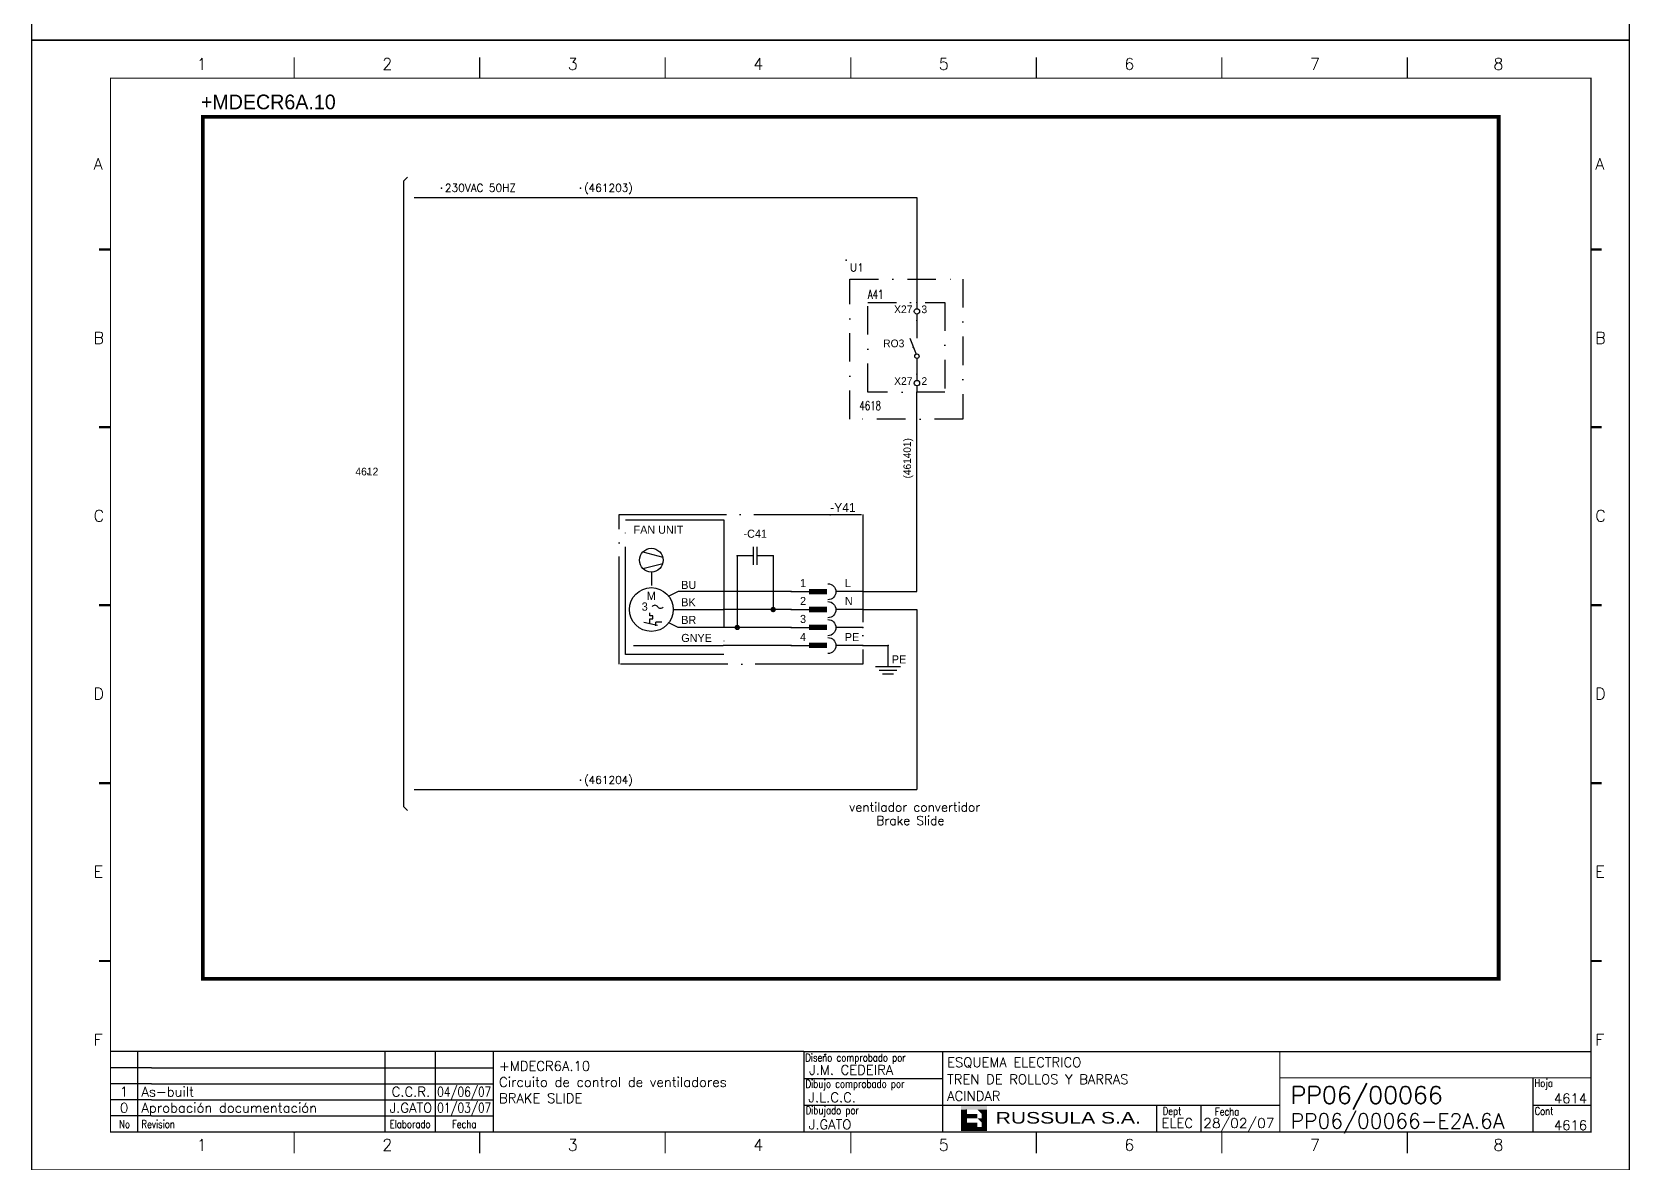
# Model space of a CAD drawing. Extents: x -275 to 145, y -1951 to 425.
# Drawn here: x -275.1 to 144.9, y -463.7 to -166.7 of the extents above; entities that cross this region are included whole.
import ezdxf
from ezdxf.enums import TextEntityAlignment as Align

# ---------------------------------------------------------------- set-up
doc = ezdxf.new("R2010")
doc.units = 0
doc.header["$LTSCALE"] = 15
doc.header["$MEASUREMENT"] = 0
doc.header["$PDSIZE"] = 2
for name, pattern in [('DASHDOT', [1, 0.5, -0.25, 0, -0.25]), ('SOSED_FRAMEDOT', [2.5, 2, -0.25, 0, -0.25]), ('SOSED_MLINK', [0.375, 0.25, -0.125])]:
    doc.linetypes.add(name, pattern=pattern)
for name, color, linetype in [('1', 7, 'Continuous'), ('10', 5, 'Continuous'), ('102', 7, 'Continuous'), ('2', 7, 'Continuous'), ('8', 1, 'Continuous'), ('9', 6, 'Continuous'), ('DIBUJO', 7, 'Continuous'), ('SOSED_CIRCUIT', 7, 'Continuous'), ('SOSED_DECORATIVE', 4, 'Continuous')]:
    doc.layers.add(name, color=color, linetype=linetype)
doc.styles.add('HELVETICA', font='HELV.SHX')
doc.styles.add('LABEL', font='SIMPLEX', dxfattribs={"width": 0.8, "height": 4})
doc.styles.add('ROMANS', font='ROMANS.shx', dxfattribs={"width": 0.8, "oblique": 15})

# ---------------------------------------------------------------- blocks, each defined once
blk = doc.blocks.new('NOD')
at = {"color": 0, "linetype": 'ByBlock'}
blk.add_point((0, 0), dxfattribs=at)
at = {"color": 0, "linetype": 'ByBlock', "flags": 1}
blk.add_attdef('PINNR', (2, -2), '', height=1.8, dxfattribs=at)
blk = doc.blocks.new('$PP313')
at = {"layer": '2'}
blk.add_blockref('NOD', (0, 0), dxfattribs=at)
at = {"layer": '8'}
blk.add_attdef('1A', (1, -3.325), '', height=2.15, dxfattribs=at)
at = {"layer": '9'}
blk.add_attdef('ID', (1, 1), '', height=2.15, dxfattribs=at)
blk = doc.blocks.new('$070202S')
at = {"layer": '102'}
for p, q in [((0, 0), (0, -5)), ((-2, -5), (-0.23, -9.42)), ((0, -10.62), (0, -15))]:
    blk.add_line(p, q, dxfattribs=at)
blk.add_circle((0, -10), 0.625, dxfattribs=at)
blk.add_point((-1, -7.5), dxfattribs=at)
at = {"layer": '2'}
for p in [(0, 0), (0, -15)]:
    blk.add_blockref('NOD', p, dxfattribs=at)
at = {"layer": '8'}
for tag, p in [('1A', (1, -3.32)), ('2A', (1, -13.32))]:
    blk.add_attdef(tag, p, '', height=2.15, dxfattribs=at)
at = {"layer": '9'}
blk.add_attdef('ID', text='', height=2.15, dxfattribs=at).set_placement((-3.5, -7.5), align=Align.RIGHT)
blk = doc.blocks.new('$$PLU21C')
for p, q in [((0, 2.5), (0, 0.75)), ((0, -0.75), (0, -2.5))]:
    blk.add_line(p, q)
at = {"layer": '2'}
blk.add_circle((0, 0), 0.75, dxfattribs=at)
for p in [(0, 2.5), (0, -2.5)]:
    blk.add_blockref('NOD', p, dxfattribs=at)
at = {"layer": '8'}
blk.add_attdef('*A', (1.25, -0.5), '', height=2.15, dxfattribs=at)
at = {"layer": '9'}
blk.add_attdef('ID', text='', height=2.15, dxfattribs=at).set_placement((-1.25, -0.5), align=Align.RIGHT)
blk = doc.blocks.new('CX030305A')
at = {"color": 0, "linetype": 'ByBlock'}
for p, q in [((0, 0), (7.5, 0)), ((20, 0), (15, 0))]:
    blk.add_line(p, q, dxfattribs=at)
at = {"color": 0, "linetype": 'ByBlock', "const_width": 1.5}
blk.add_lwpolyline([(15, 0), (15, 0), (10, 0)], dxfattribs=at)
at = {"color": 0, "linetype": 'ByBlock'}
blk.add_arc((9.74, -0.05), 2.24, 90, 270, dxfattribs=at)
for p in [(0, 0), (20, 0)]:
    blk.add_blockref('NOD', p, dxfattribs=at)
for tag, p in [('ID4', (13.12, 14.12)), ('ID3', (13.12, 10.88)), ('ID2', (13.12, 7.62)), ('ID1', (13.12, 4.38))]:
    blk.add_attdef(tag, text='', height=2.25, dxfattribs=at).set_placement(p, align=Align.CENTER)
blk.add_attdef('*A', text='', height=2.25, dxfattribs=at).set_placement((6.5, 1), align=Align.RIGHT)
blk = doc.blocks.new('ADOT')
at = {"color": 0, "linetype": 'ByBlock', "const_width": 0.5}
blk.add_lwpolyline([(0, -0.5, 1), (0, 0.5, 1)], format="xyb", close=True, dxfattribs=at)
at = {"color": 0, "linetype": 'ByBlock'}
blk.add_point((0, 0), dxfattribs=at)
blk = doc.blocks.new('CC040201B')
at = {"color": 0, "linetype": 'ByBlock'}
for p, q in [((4.5, 0), (0, 0)), ((4.5, -2.5), (4.5, 2.5)), ((5.5, -2.5), (5.5, 2.5)), ((10, 0), (5.5, 0))]:
    blk.add_line(p, q, dxfattribs=at)
for p in [(0, 0), (10, 0)]:
    blk.add_blockref('NOD', p, dxfattribs=at)
for tag, p in [('ID4', (5, 14.75)), ('ID3', (5, 11.5)), ('ID2', (5, 8.25)), ('ID1', (5, 5))]:
    blk.add_attdef(tag, text='', height=2.25, dxfattribs=at).set_placement(p, align=Align.CENTER)
blk.add_attdef('1A', text='', height=2.25, dxfattribs=at).set_placement((2.75, 1), align=Align.RIGHT)
blk.add_attdef('2A', (7.25, 1), '', height=2.25, dxfattribs=at)
for tag, p in [('REM1', (5, -3.75)), ('REM2', (5, -7))]:
    blk.add_attdef(tag, text='', height=2.25, dxfattribs=at).set_placement(p, align=Align.TOP_CENTER)
blk = doc.blocks.new('$021501')
at = {"layer": '2'}
for p, q in [((0, -6), (0, 0)), ((-3.5, -6), (3.5, -6)), ((-2.5, -7), (2.5, -7)), ((-1.5, -8), (1.5, -8))]:
    blk.add_line(p, q, dxfattribs=at)
blk.add_blockref('NOD', (0, 0), dxfattribs=at)
blk = doc.blocks.new('ANIV')
at = {"color": 0, "linetype": 'ByBlock'}
blk.add_point((0, 0), dxfattribs=at)
for tag, p in [('ID4', (0, 10.5)), ('ID3', (0, 7.25)), ('ID2', (0, 4)), ('ID1', (0, 0.75))]:
    blk.add_attdef(tag, p, '', height=2.5, dxfattribs=at)
for tag, p in [('REM1', (1, -1)), ('REM2', (1, -4.25))]:
    blk.add_attdef(tag, text='', height=2.25, dxfattribs=at).set_placement(p, align=Align.TOP_LEFT)
for tag, p in [('ARTDES1', (1, -7.5)), ('ARTDES2', (1, -10.61)), ('ARTDES3', (1, -13.91)), ('ARTDES4', (1, -17.07))]:
    blk.add_attdef(tag, text='', height=2.25).set_placement(p, align=Align.TOP_LEFT)
blk = doc.blocks.new('A$C4D2D2772')
at = {"linetype": 'SOSED_FRAMEDOT'}
blk.add_lwpolyline([(-66.22, 19.35), (-38.72, 19.35), (-38.72, -18.15), (-66.22, -18.15), (-66.22, 19.35)], close=True, dxfattribs=at)
at = {"layer": 'DIBUJO', "color": 7}
blk.add_line((0, -15.65), (7.03, -15.65), dxfattribs=at)
at = {"layer": 'SOSED_CIRCUIT', "linetype": 'SOSED_FRAMEDOT'}
blk.add_lwpolyline([(0, 20.84), (0, -20.84), (-67.98, -20.84), (-67.98, 20.84)], close=True, dxfattribs=at)
at = {"layer": 'SOSED_DECORATIVE', "color": 4, "linetype": 'ByBlock'}
for p, q in [((-61.36, 10.39), (-55.78, 8.97)), ((-61.36, 5.81), (-55.78, 7.22)), ((-51.47, -0.65), (-54.11, -1.97)), ((-38.97, -0.65), (-51.47, -0.65))]:
    blk.add_line(p, q, dxfattribs=at)
at = {"layer": 'SOSED_DECORATIVE'}
for p, q in [((-59.4, -7.45), (-59.4, -6.62)), ((-58.56, -7.45), (-59.4, -7.45)), ((-59.4, -8.29), (-58.56, -8.29)), ((-59.4, -9.51), (-59.4, -8.29)), ((-58.56, -8.29), (-58.56, -7.45)), ((-61.07, -9.13), (-57.28, -10)), ((-56.05, -9.13), (-57.73, -9.13)), ((-57.73, -10.19), (-57.73, -9.13)), ((-63.97, -15.65), (-38.97, -15.65))]:
    blk.add_line(p, q, dxfattribs=at)
at = {"layer": 'SOSED_DECORATIVE', "linetype": 'Continuous'}
for points in [[(-35, 9.35), (-35, -10.65)], [(-25, 9.35), (-25, -5.65)]]:
    blk.add_lwpolyline(points, dxfattribs=at)
at = {"layer": 'SOSED_DECORATIVE', "linetype": 'SOSED_MLINK'}
blk.add_lwpolyline([(-58.97, 4.79), (-58.97, 0.45)], dxfattribs=at)
at = {"layer": 'SOSED_DECORATIVE'}
for points in [[(-20, -0.65), (-38.97, -0.65)], [(-52.87, -5.65), (-38.97, -5.65)], [(-25, -5.65), (-38.97, -5.65)], [(-20, -5.65), (-25, -5.65)], [(-38.97, -10.65), (-51.47, -10.65), (-54.11, -9.34)], [(-35, -10.65), (-38.97, -10.65)], [(-20, -10.65), (-35, -10.65)], [(-20, -15.65), (-38.97, -15.65)]]:
    blk.add_lwpolyline(points, dxfattribs=at)
at = {"layer": 'SOSED_DECORATIVE', "color": 4, "linetype": 'ByBlock'}
for centre, radius in [((-58.97, 8.1), 3.31), ((-58.97, -5.65), 6.1)]:
    blk.add_circle(centre, radius, dxfattribs=at)
for centre, start, end in [((-57.99, -5.41), 33.5573, 146.4427), ((-56.42, -4.37), 213.5573, 326.4427)]:
    blk.add_arc(centre, 0.942, start, end, dxfattribs=at)
at = {"layer": '2', "color": 7, "xscale": -1}
blk.add_blockref('$021501', (7.03, -15.65), dxfattribs=at)
at = {"layer": 'SOSED_CIRCUIT', "linetype": 'SOSED_FRAMEDOT'}
blk.add_blockref('ANIV', (-9.07, 20.77), dxfattribs=at).add_auto_attribs({'ID1': '-Y41'})
at = {"layer": 'SOSED_DECORATIVE'}
blk.add_blockref('CC040201B', (-35, 9.35), dxfattribs=at).add_auto_attribs({'ID1': '-C41'})
at = {"layer": 'SOSED_DECORATIVE', "xscale": -1}
for p in [(0, -0.65), (0, -5.65), (0, -10.65), (0, -15.65)]:
    blk.add_blockref('CX030305A', p, dxfattribs=at)
at = {"layer": 'SOSED_DECORATIVE', "linetype": 'Continuous', "xscale": -1}
for p in [(-25, -5.65), (-35, -10.65)]:
    blk.add_blockref('ADOT', p, dxfattribs=at)
at = {"layer": 'SOSED_CIRCUIT'}
for s, p in [('1', (-17.5, 0.6)), ('L', (-5, 0.6)), ('2', (-17.5, -4.4)), ('N', (-5, -4.4)), ('3', (-17.5, -9.4)), ('4', (-17.5, -14.4)), ('PE', (-5, -14.46))]:
    blk.add_text(s, height=2.25, dxfattribs=at).set_placement(p)
at = {"layer": 'SOSED_DECORATIVE', "color": 4, "linetype": 'ByBlock'}
for s, p in [('FAN UNIT', (-63.92, 15.47)), ('BU', (-50.63, 0.08)), ('BK', (-50.63, -4.75)), ('BR', (-50.63, -9.67)), ('GNYE', (-50.63, -14.7)), ('PE', (8.1, -20.67))]:
    blk.add_text(s, height=2.25, dxfattribs=at).set_placement(p)
blk.add_text('3', height=2.29, dxfattribs=at).set_placement((-60.82, -5.98), align=Align.CENTER)
at = {"layer": 'SOSED_DECORATIVE', "color": 4, "linetype": 'ByBlock', "text_generation_flag": 2}
blk.add_text('M', height=2.29, dxfattribs=at).set_placement((-58.97, -3), align=Align.CENTER)
blk = doc.blocks.new('newcajec')
at = {"layer": '1'}
for p, q in [((179.4, 20.85), (0.13, 20.85)), ((7, 20.85), (7, 0)), ((71, 20.85), (71, 0)), ((84, 20.85), (84, 0.09)), ((99, 20.85), (99, 0)), ((215.2, 20.8), (215.2, 0)), ((10.6, 16.64), (0, 16.64)), ((10.6, 16.64), (99, 16.64)), ((184.64, 20.18), (184.81, 20.01)), ((184.81, 20.01), (185.18, 20.25)), ((10.6, 12.48), (0, 12.48)), ((10.6, 12.48), (99, 12.48)), ((179.4, 13.87), (215.2, 13.87)), ((368, 14.06), (368, 0)), ((10.6, 8.32), (0, 8.32)), ((10.6, 8.32), (99, 8.32)), ((10.6, 4.16), (0, 4.16)), ((10.6, 4.16), (99, 4.16)), ((179.4, 6.93), (267.63, 6.93)), ((267.63, 6.93), (302.5, 6.93)), ((270.63, 6.91), (270.63, 0)), ((282.07, 6.93), (282.07, 0)), ((368, 6.93), (383, 6.93))]:
    blk.add_line(p, q, dxfattribs=at)
for points in [[(47.5, 272.5, 0.3, 0.3, 0), (47.5, 277.91, 0.3, 0.3, 0)], [(95.5, 272.5, 0.3, 0.3, 0), (95.5, 277.91, 0.3, 0.3, 0)], [(143.5, 272.5, 0.3, 0.3, 0), (143.5, 277.91, 0.3, 0.3, 0)], [(191.5, 272.5, 0.3, 0.3, 0), (191.5, 277.91, 0.3, 0.3, 0)], [(239.5, 272.5, 0.3, 0.3, 0), (239.5, 277.91, 0.3, 0.3, 0)], [(287.5, 272.5, 0.3, 0.3, 0), (287.5, 277.91, 0.3, 0.3, 0)], [(335.5, 272.5, 0.3, 0.3, 0), (335.5, 277.91, 0.3, 0.3, 0)], [(-2.99, 228.23, 0.6, 0.6, 0), (-0.18, 228.23, 0.6, 0.6, 0)], [(383.01, 228.23, 0.6, 0.6, 0), (385.82, 228.23, 0.6, 0.6, 0)], [(-2.99, 182.23, 0.6, 0.6, 0), (-0.18, 182.23, 0.6, 0.6, 0)], [(383.01, 182.23, 0.6, 0.6, 0), (385.82, 182.23, 0.6, 0.6, 0)], [(-2.99, 136.23, 0.6, 0.6, 0), (-0.18, 136.23, 0.6, 0.6, 0)], [(383.01, 136.23, 0.6, 0.6, 0), (385.82, 136.23, 0.6, 0.6, 0)], [(-2.99, 90.23, 0.6, 0.6, 0), (-0.18, 90.23, 0.6, 0.6, 0)], [(383.01, 90.23, 0.6, 0.6, 0), (385.82, 90.23, 0.6, 0.6, 0)], [(-2.99, 44.23, 0.6, 0.6, 0), (-0.18, 44.23, 0.6, 0.6, 0)], [(383.01, 44.23, 0.6, 0.6, 0), (385.82, 44.23, 0.6, 0.6, 0)], [(383, 20.8, 0.3, 0.3, 0), (179.4, 20.8, 0.3, 0.3, 0), (179.4, 0, 0.3, 0.3, 0)], [(302.5, 20.8, 0.3, 0.3, 0), (302.5, 0, 0.3, 0.3, 0)], [(302.5, 14, 0.3, 0.3, 0), (383, 14, 0.3, 0.3, 0)], [(47.5, -5.5, 0.3, 0.3, 0), (47.5, -0.09, 0.3, 0.3, 0)], [(95.5, -5.5, 0.3, 0.3, 0), (95.5, -0.09, 0.3, 0.3, 0)], [(143.5, -5.5, 0.3, 0.3, 0), (143.5, -0.09, 0.3, 0.3, 0)], [(191.5, -5.5, 0.3, 0.3, 0), (191.5, -0.09, 0.3, 0.3, 0)], [(239.5, -5.5, 0.3, 0.3, 0), (239.5, -0.09, 0.3, 0.3, 0)], [(287.5, -5.5, 0.3, 0.3, 0), (287.5, -0.09, 0.3, 0.3, 0)], [(335.5, -5.5, 0.3, 0.3, 0), (335.5, -0.09, 0.3, 0.3, 0)]]:
    blk.add_lwpolyline(points, format="xyseb", dxfattribs=at)
at = {"layer": '1', "const_width": 0.3}
blk.add_lwpolyline([(0, 0), (0, 272.5), (383, 272.5), (383, 0)], close=True, dxfattribs=at)
at = {"layer": '2', "color": 14}
for p, q in [((221.42, 4.69), (221.42, 5.81)), ((221.42, 2.47), (221.42, 3.58))]:
    blk.add_line(p, q, dxfattribs=at)
for points in [[(220.05, 5.81), (220.05, 6.92), (226.74, 5.81), (226.74, 6.92)], [(221.42, 2.47), (220.05, 2.47), (221.42, 5.81), (220.05, 5.81)], [(221.42, 4.69), (224.25, 4.69), (221.42, 3.58), (224.25, 3.58)], [(224.25, 5.81), (225.37, 5.81), (225.37, 4.69)], [(225.37, 5.81), (226.74, 5.81), (225.37, 1.35), (226.74, 1.35)], [(224.25, 0.24), (224.25, 2.47), (220.05, 0.24), (220.05, 2.47)], [(224.25, 3.58), (225.37, 3.58), (225.37, 2.47)], [(226.74, 1.35), (226.74, 0.24), (224.25, 1.35), (224.25, 0.24)]]:
    blk.add_solid(points, dxfattribs=at)
at = {"layer": '1', "style": 'ROMANS'}
for s, p in [('1', (22.29, 274.68)), ('2', (70.29, 274.68)), ('3', (118.29, 274.68)), ('4', (166.29, 274.68)), ('5', (214.29, 274.68)), ('6', (262.29, 274.68)), ('7', (310.29, 274.68)), ('8', (357.79, 274.68)), ('A', (-4.37, 248.84)), ('A', (384.13, 248.84)), ('B', (-4.37, 203.84)), ('B', (384.13, 203.84)), ('C', (-4.37, 157.84)), ('C', (384.13, 157.84)), ('D', (-4.37, 111.84)), ('D', (384.13, 111.84)), ('E', (-4.37, 65.84)), ('E', (384.13, 65.84)), ('F', (-4.37, 22.34)), ('F', (384.13, 22.34)), ('1', (22.29, -4.82)), ('2', (70.29, -4.82)), ('3', (118.29, -4.82)), ('4', (166.29, -4.82)), ('5', (214.29, -4.82)), ('6', (262.29, -4.82)), ('7', (310.29, -4.82)), ('8', (357.79, -4.82))]:
    blk.add_text(s, height=3, dxfattribs=at).set_placement(p)
at = {"layer": '1', "style": 'LABEL', "width": 0.8}
for s, p in [('Diseno comprobado por', (179.73, 18.27)), ('Dibujo comprobado por', (179.81, 11.47)), ('Hoja', (368.38, 11.66)), ('Dibujado por', (179.83, 4.64)), ('Fecha', (285.71, 4.3)), ('Cont', (368.43, 4.46)), ('No', (2.23, 1.05)), ('Revision', (8, 1.05))]:
    blk.add_text(s, height=2, dxfattribs=at).set_placement(p)
for s, p in [('Dept', (274.61, 4.44)), ('Elaborado', (77.5, 1.05)), ('Fecha', (91.5, 1.05))]:
    blk.add_text(s, height=2, dxfattribs=at).set_placement(p, align=Align.CENTER)
at = {"layer": '10', "style": 'ROMANS'}
for tag, p in [('REV41', (3.5, 18.74)), ('REV43', (77.7, 18.74)), ('REV31', (3.5, 14.58)), ('REV33', (77.7, 14.58)), ('REV21', (3.5, 10.42)), ('REV23', (77.7, 10.42)), ('REV11', (3.5, 6.27)), ('REV13', (77.7, 6.27))]:
    blk.add_attdef(tag, text='', height=2.5, dxfattribs=at).set_placement(p, align=Align.MIDDLE)
for tag, p, height in [('REV42', (8, 17.49), 2.5), ('SHEETNAME1', (100.5, 15.83), 2.5), ('DESIGNCHECK', (180.74, 14.83), 2.5), ('DOCUMENTTYPE', (216.43, 16.8), 2.5), ('NOTA', (305.32, 15.8), 3), ('REV32', (8, 13.33), 2.5), ('SHEETNAME2', (100.5, 11.67), 2.5), ('OBJECT', (216.43, 12.4), 2.5), ('REV22', (8, 9.17), 2.5), ('SHEETNAME3', (100.5, 7.51), 2.5), ('DRAWINGCHECK', (180.53, 7.71), 2.5), ('CUSTOMER', (216.43, 8.08), 2.5), ('ORDER', (305.32, 7.3), 4.5), ('REV12', (8, 5.01), 2.5), ('SHEETNAME4', (100.5, 3.35), 2.5), ('DOCUMENT_ID', (305.32, 0.93), 4.4), ('USER', (180.63, 0.71), 2.5), ('DEPARTMENT', (271.93, 1.05), 2.5)]:
    blk.add_attdef(tag, p, '', height=height, dxfattribs=at)
for tag, width, p, p2 in [('REV44', 1.221199, (84.53, 17.49), (98.48, 17.49)), ('REV34', 1.221199, (84.53, 13.33), (98.48, 13.33)), ('REV24', 1.221199, (84.53, 9.17), (98.48, 9.17)), ('REV14', 1.221199, (84.53, 5.01), (98.48, 5.01)), ('CREATED2', 7.039915, (282.71, 1.05), (301.14, 1.05))]:
    blk.add_attdef(tag, text='', height=2.5, dxfattribs=dict(at, width=width)).set_placement(p, p2, align=Align.FIT)
for tag, p in [('SHEET', (382, 7.43)), ('NEXTSHEET', (382, 0.5))]:
    blk.add_attdef(tag, text='', height=2.5, dxfattribs=at).set_placement(p, align=Align.RIGHT)
at = {"layer": 'DIBUJO', "color": 14, "style": 'HELVETICA', "width": 1.3}
blk.add_text('RUSSULA S.A.', height=3, dxfattribs=at).set_placement((229, 2.19))

msp = doc.modelspace()

# ---------------------------------------------------------------- linework, layer by layer
at = {"color": 0}
for p, q in [((-56.58, -313.82), (-42.35, -313.82)), ((-56.58, -318.53), (-42.35, -318.53)), ((-42.35, -318.53), (-42.35, -365.85))]:
    msp.add_line(p, q, dxfattribs=at)
at = {"layer": '2', "color": 7, "linetype": 'DASHDOT'}
for p, q in [((-59.97, -268.46), (-59.97, -231.69)), ((-59.97, -231.69), (-30.27, -231.69)), ((-30.27, -231.69), (-30.27, -268.46)), ((-55.26, -261.39), (-55.26, -237.82)), ((-55.26, -237.82), (-34.98, -237.82)), ((-34.98, -237.82), (-34.98, -261.39)), ((-34.98, -261.39), (-55.26, -261.39)), ((-30.27, -268.46), (-59.97, -268.46))]:
    msp.add_line(p, q, dxfattribs=at)
at = {"layer": '2', "color": 7}
for p in [(-42.35, -292.73), (-42.35, -313.82)]:
    msp.add_line(p, (-42.34, -261.39), dxfattribs=at)
at = {"layer": '2', "color": 3, "linetype": 'DASHDOT'}
msp.add_lwpolyline([(-230.13, -189.04, 0.99, 0.99, 0), (110.63, -189.04, 0.99, 0.99, 0), (110.63, -415.57, 0.99, 0.99, 0), (-230.13, -415.57, 0.99, 0.99, 0), (-230.13, -189.04, 0.99, 0.99, 0)], format="xyseb", dxfattribs=at)
at = {"layer": 'DIBUJO'}
for points in [[(-275.08, 128.12), (144.92, 128.12), (144.92, -168.88), (-275.08, -168.88), (-275.08, 128.12)], [(-275.08, -168.88), (144.92, -168.88), (144.92, -465.88), (-275.08, -465.88), (-275.08, -168.88)]]:
    msp.add_lwpolyline(points, dxfattribs=at)
at = {"layer": 'SOSED_CIRCUIT', "linetype": 'Continuous'}
msp.add_line((-42.35, -210.26), (-42.35, -237.82), dxfattribs=at)
for points in [[(-174.6, -210.26), (-135.1, -210.26)], [(-135.1, -210.26), (-42.35, -210.26)], [(-174.6, -365.85), (-135.1, -365.85)], [(-135.1, -365.85), (-42.35, -365.85)]]:
    msp.add_lwpolyline(points, dxfattribs=at)
at = {"layer": 'SOSED_DECORATIVE'}
msp.add_lwpolyline([(-176.33, -371.34), (-177.27, -370.39), (-177.27, -205.84), (-176.33, -204.89)], dxfattribs=at)

# ---------------------------------------------------------------- block references
ref = msp.add_blockref('$PP313', (-167.41, -207.78), dxfattribs=dict(xscale=0.9429953199613265, yscale=0.9429953199613265, zscale=0.9429953199613265, rotation=270))
ref.add_attrib('ID', '230VAC 50HZ', (-166.47, -208.72), dxfattribs={"layer": '9', "height": 2.0274, "style": 'ROMANS'})
ref = msp.add_blockref('$PP313', (-130.83, -207.78), dxfattribs=dict(xscale=0.9429953199613265, yscale=0.9429953199613265, zscale=0.9429953199613265, rotation=270))
ref.add_attrib('ID', '(461203)', (-129.89, -208.72), dxfattribs={"layer": '9', "height": 2.027, "style": 'ROMANS'})
ref = msp.add_blockref('$PP313', (-60.92, -226.68), dxfattribs=dict(xscale=-0.9429953199613265, yscale=0.9429953199613265, zscale=0.9429953199613265, rotation=180))
ref.add_attrib('ID', 'U1', (-59.98, -229.65), dxfattribs={"layer": '9', "height": 2.027, "style": 'ROMANS'})
ref = msp.add_blockref('$PP313', (-130.83, -363.37), dxfattribs=dict(xscale=0.9429953199613265, yscale=0.9429953199613265, zscale=0.9429953199613265, rotation=270))
ref.add_attrib('ID', '(461204)', (-129.89, -364.31), dxfattribs={"layer": '9', "height": 2.027, "style": 'ROMANS'})
at = {"layer": '2', "color": 7}
ref = msp.add_blockref('newcajec', (-254.4, -455.86), dxfattribs=dict(at, xscale=1.016442892079944, yscale=1.016442892079944, zscale=1.016442892079944))
ref.add_attrib('REV24', '04/06/07', dxfattribs={"layer": '10', "height": 2.541, "style": 'ROMANS', "width": 0.728168}).set_placement((-168.49, -446.53), (-154.3, -446.53), align=Align.FIT)
ref.add_attrib('SHEETNAME3', 'BRAKE SLIDE', (-152.25, -448.23), dxfattribs={"layer": '10', "height": 2.5411, "style": 'ROMANS'})
ref.add_attrib('SHEETNAME2', 'Circuito de control de ventiladores', (-152.25, -444), dxfattribs={"layer": '10', "height": 2.5411, "style": 'ROMANS'})
ref.add_attrib('SHEETNAME1', '+MDECR6A.10', (-152.25, -439.77), dxfattribs={"layer": '10', "height": 2.5411, "style": 'ROMANS'})
ref.add_attrib('USER', 'J.GATO', (-70.8, -455.14), dxfattribs={"layer": '10', "height": 2.541, "style": 'ROMANS'})
ref.add_attrib('DRAWINGCHECK', 'J.L.C.C.', (-70.9, -448.02), dxfattribs={"layer": '10', "height": 2.541, "style": 'ROMANS'})
ref.add_attrib('DESIGNCHECK', 'J.M. CEDEIRA', (-70.69, -440.78), dxfattribs={"layer": '10', "height": 2.5411, "style": 'ROMANS'})
ref.add_attrib('REV22', 'As-built', (-246.27, -446.53), dxfattribs={"layer": '10', "height": 2.541, "style": 'ROMANS'})
ref.add_attrib('REV12', 'Aprobación documentación', (-246.27, -450.76), dxfattribs={"layer": '10', "height": 2.5411, "style": 'ROMANS'})
ref.add_attrib('REV21', '1', dxfattribs={"layer": '10', "height": 2.54, "style": 'ROMANS'}).set_placement((-250.84, -445.26), align=Align.MIDDLE)
ref.add_attrib('REV11', '0', dxfattribs={"layer": '10', "height": 2.54, "style": 'ROMANS'}).set_placement((-250.84, -449.49), align=Align.MIDDLE)
ref.add_attrib('REV14', '01/03/07', dxfattribs={"layer": '10', "height": 2.541, "style": 'ROMANS', "width": 0.728168}).set_placement((-168.49, -450.76), (-154.3, -450.76), align=Align.FIT)
ref.add_attrib('REV23', 'C.C.R.', dxfattribs={"layer": '10', "height": 2.541, "style": 'ROMANS'}).set_placement((-175.42, -445.26), align=Align.MIDDLE)
ref.add_attrib('REV13', 'J.GATO', dxfattribs={"layer": '10', "height": 2.541, "style": 'ROMANS'}).set_placement((-175.42, -449.49), align=Align.MIDDLE)
ref.add_attrib('DOCUMENT_ID', 'PP06/00066-E2A.6A', (55.94, -454.91), dxfattribs={"layer": '10', "height": 3.9134, "style": 'ROMANS'})
ref.add_attrib('ORDER', 'PP06/00066', (55.94, -448.43), dxfattribs={"layer": '10', "height": 4.574, "style": 'ROMANS'})
ref.add_attrib('CUSTOMER', 'ACINDAR', (-34.41, -447.64), dxfattribs={"layer": '10', "height": 2.541, "style": 'ROMANS'})
ref.add_attrib('OBJECT', 'TREN DE ROLLOS Y BARRAS', (-34.41, -443.25), dxfattribs={"layer": '10', "height": 2.5411, "style": 'ROMANS'})
ref.add_attrib('DOCUMENTTYPE', 'ESQUEMA ELECTRICO', (-34.41, -438.78), dxfattribs={"layer": '10', "height": 2.5411, "style": 'ROMANS'})
ref.add_attrib('CREATED2', '28/02/07', dxfattribs={"layer": '10', "height": 2.541, "style": 'ROMANS', "width": 0.961976}).set_placement((32.95, -454.79), (51.7, -454.79), align=Align.FIT)
ref.add_attrib('DEPARTMENT', 'ELEC', (22, -454.79), dxfattribs={"layer": '10', "height": 2.541, "style": 'ROMANS'})
ref.add_attrib('NEXTSHEET', '4616', dxfattribs={"layer": '10', "height": 2.541, "style": 'ROMANS'}).set_placement((133.88, -455.35), align=Align.RIGHT)
ref.add_attrib('SHEET', '4614', dxfattribs={"layer": '10', "height": 2.541, "style": 'ROMANS'}).set_placement((133.88, -448.3), align=Align.RIGHT)
at = {"layer": '2', "color": 7, "xscale": 0.9429953199613265, "yscale": 0.9429953199613265, "zscale": 0.9429953199613265}
for p, values in [((-42.35, -240.17), {'ID': 'X27', '*A': '3'}), ((-42.34, -259.03), {'ID': 'X27', '*A': '2'})]:
    msp.add_blockref('$$PLU21C', p, dxfattribs=at).add_auto_attribs(values)
at = {"layer": '2', "color": 7}
ref = msp.add_blockref('$070202S', (-42.35, -242.53), dxfattribs=dict(at, xscale=0.9429953199613265, yscale=0.9429953199613265, zscale=0.9429953199613265))
ref.add_attrib('ID', 'RO3', dxfattribs={"layer": '9', "height": 2.027}).set_placement((-45.65, -249.6), align=Align.RIGHT)
at = {"layer": '2'}
ref = msp.add_blockref('$PP313', (-186.71, -282.84), dxfattribs=dict(at, xscale=0.9429953199613265, yscale=0.9429953199613265, zscale=0.9429953199613265, rotation=90))
ref.add_attrib('1A', '4612', (-190.02, -283.29), dxfattribs={"layer": '8', "height": 2.027})
at = {"layer": 'DIBUJO', "xscale": 0.9429953199613265, "yscale": 0.9429953199613265, "zscale": 0.9429953199613265}
msp.add_blockref('A$C4D2D2772', (-56.58, -313.2), dxfattribs=at)

# ---------------------------------------------------------------- texts
at = {"layer": '2', "color": 6}
msp.add_text('+MDECR6A.10', height=3.8634, dxfattribs=at).set_placement((-230.65, -187.06))
at = {"layer": '2', "color": 1, "style": 'ROMANS', "width": 0.7}
for s, p in [('A41', (-55.26, -236.91)), ('4618', (-57.45, -266.12))]:
    msp.add_text(s, height=2.357, dxfattribs=at).set_placement(p)
at = {"layer": '2', "color": 6}
msp.add_text('(461401)', height=1.98, rotation=90, dxfattribs=at).set_placement((-43.92, -284.08))
at = {"layer": '2', "color": 7, "style": 'ROMANS'}
for s, p in [('ventilador convertidor ', (-60.16, -371.63)), ('Brake Slide', (-53.01, -375.16))]:
    msp.add_text(s, height=2.3575, dxfattribs=at).set_placement(p)

doc.saveas('drawing.dxf')
